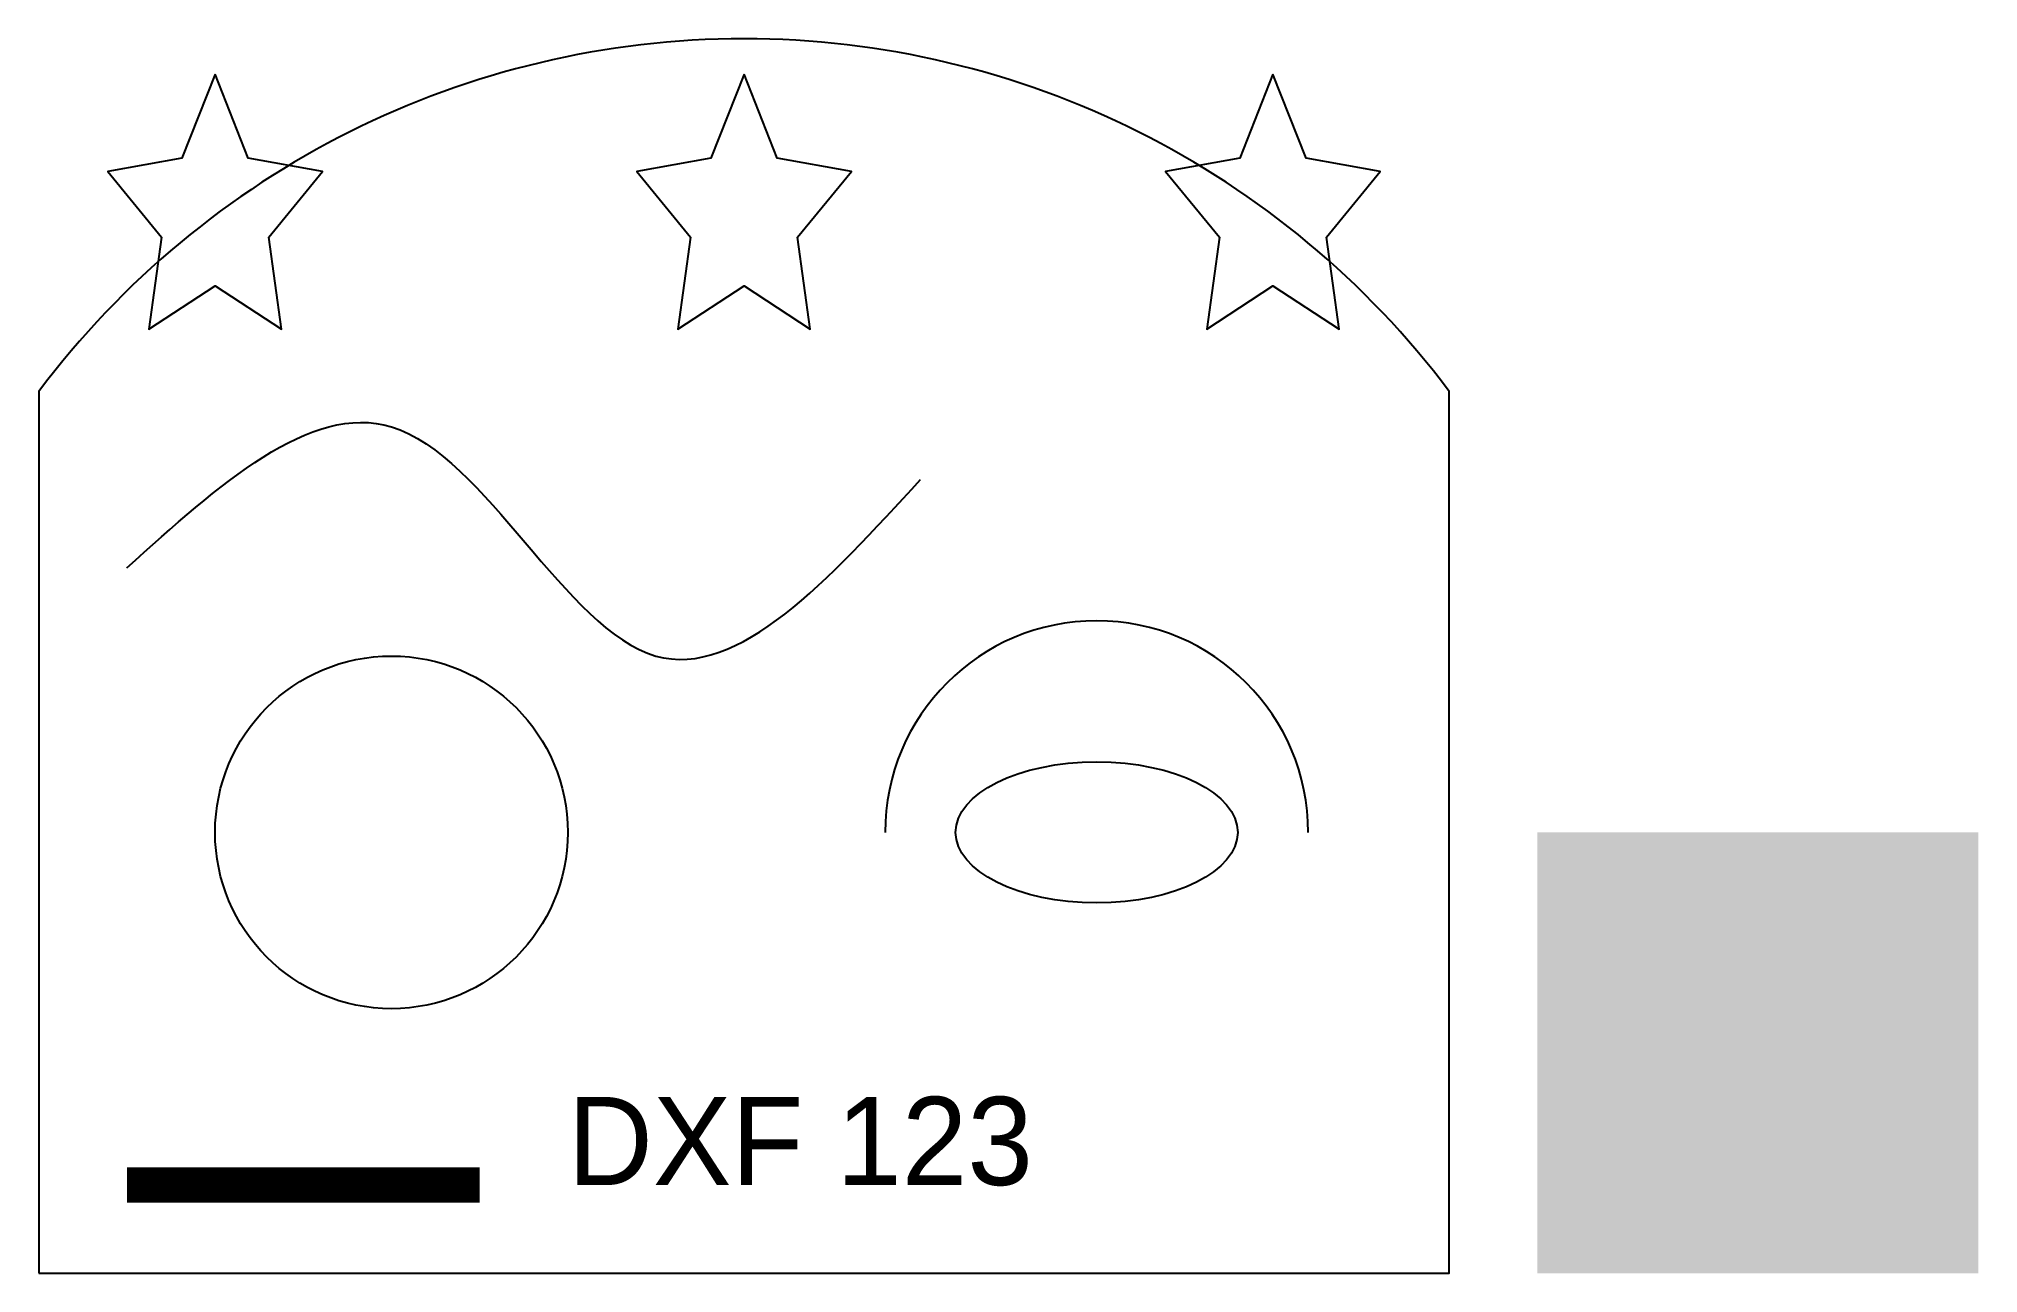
# Model space of a CAD drawing. Header units: millimetres. Extents: x 0 to 110, y 0 to 70.
import ezdxf

# ---------------------------------------------------------------- set-up
doc = ezdxf.new("R2010")
doc.units = ezdxf.units.MM
doc.layers.add('CORTE', color=1, linetype='Continuous')
doc.layers.add('GRABADO', color=5, linetype='Continuous')

# ---------------------------------------------------------------- blocks, each defined once
blk = doc.blocks.new('ESTRELLA')
blk.add_lwpolyline([(0, 8), (-2.35, 3.24), (-7.61, 2.47), (-3.8, -1.24), (-4.7, -6.47), (0, -4), (4.7, -6.47), (3.8, -1.24), (7.61, 2.47), (2.35, 3.24)], close=True)

msp = doc.modelspace()

# ---------------------------------------------------------------- hatches: boundary and pattern name
at = {"layer": 'RELLENO'}
msp.add_hatch(color=3, dxfattribs=at).paths.add_polyline_path([(85, 0), (110, 0), (110, 25), (85, 25)])

# ---------------------------------------------------------------- linework, layer by layer
at = {"layer": 'CORTE'}
msp.add_line((0, 0), (80, 0), dxfattribs=at)
msp.add_lwpolyline([(0, 0), (80, 0), (80, 50, 0.5), (0, 50)], format="xyb", close=True, dxfattribs=at)
at = {"layer": 'CORTE', "const_width": 2}
msp.add_lwpolyline([(5, 5), (25, 5)], dxfattribs=at)
at = {"layer": 'GRABADO'}
msp.add_circle((20, 25), 10, dxfattribs=at)
msp.add_arc((60, 25), 12, 0, 180, dxfattribs=at)
msp.add_ellipse((60, 25), major_axis=(8, 0), ratio=0.5, dxfattribs=at)
msp.add_spline([(5, 40), (20, 48), (35, 35), (50, 45)], degree=3, dxfattribs=at)

# ---------------------------------------------------------------- block references
at = {"layer": 'GRABADO', "xscale": 0.8}
for p in [(10, 60), (40, 60), (70, 60)]:
    msp.add_blockref('ESTRELLA', p, dxfattribs=at)

# ---------------------------------------------------------------- texts
at = {"layer": 'GRABADO'}
msp.add_text('DXF 123', height=5, dxfattribs=at).set_placement((30, 5))

doc.saveas('drawing.dxf')
